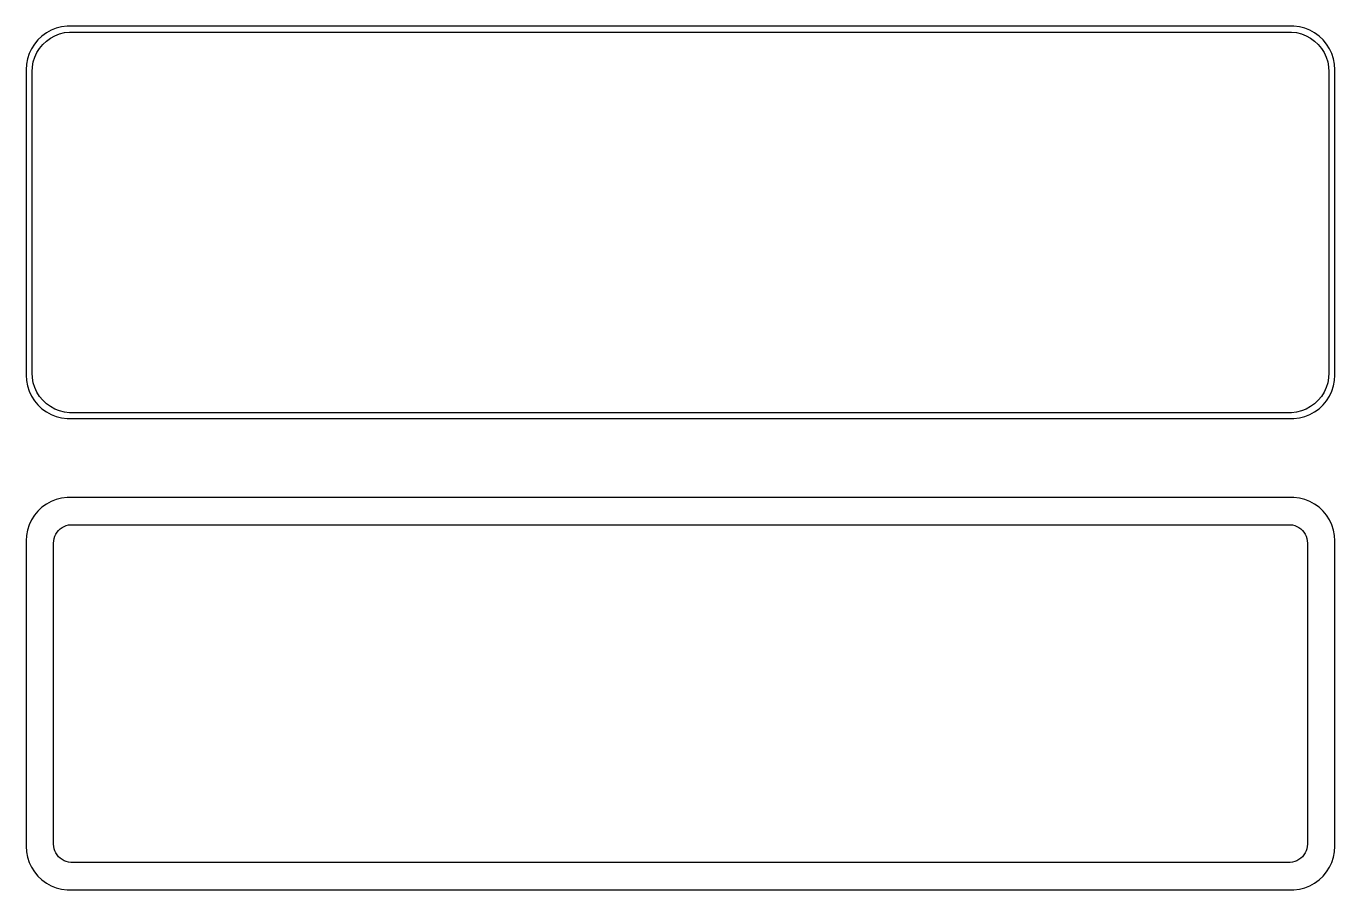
# Model space of a CAD drawing. Header units: metres. Extents: x -75 to 75, y 86 to 184.
import ezdxf

# ---------------------------------------------------------------- set-up
doc = ezdxf.new("R2010")
doc.units = ezdxf.units.M

msp = doc.modelspace()

# ---------------------------------------------------------------- linework, layer by layer
for p, q in [((-73.1871, 183.353), (-73.6448, 182.923)), ((-72.6791, 183.722), (-73.1871, 183.353)), ((-72.1289, 184.024), (-72.6791, 183.722)), ((-72.6684, 182.778), (-72.2032, 183.116)), ((-72.2032, 183.116), (-71.6994, 183.393)), ((-71.5451, 184.255), (-72.1289, 184.024)), ((-71.6994, 183.393), (-71.1648, 183.604)), ((-70.9369, 184.411), (-71.5451, 184.255)), ((-71.1648, 183.604), (-70.6079, 183.747)), ((-70.3139, 184.49), (-70.9369, 184.411)), ((-70.6079, 183.747), (-70.0375, 183.819)), ((70.3139, 184.49), (-70.3139, 184.49)), ((-70.0375, 183.819), (70.0375, 183.819)), ((70.0375, 183.819), (70.6079, 183.747)), ((70.9369, 184.411), (70.3139, 184.49)), ((70.6079, 183.747), (71.1648, 183.604)), ((71.5451, 184.255), (70.9369, 184.411)), ((71.1648, 183.604), (71.6994, 183.393)), ((72.1289, 184.024), (71.5451, 184.255)), ((71.6994, 183.393), (72.2032, 183.116)), ((72.6791, 183.722), (72.1289, 184.024)), ((72.2032, 183.116), (72.6684, 182.778)), ((73.1871, 183.353), (72.6791, 183.722)), ((73.6448, 182.923), (73.1871, 183.353)), ((-74.3815, 181.909), (-74.6489, 181.341)), ((-74.0451, 182.439), (-74.3815, 181.909)), ((-73.6448, 182.923), (-74.0451, 182.439)), ((-73.7621, 181.456), (-73.454, 181.941)), ((-73.454, 181.941), (-73.0875, 182.384)), ((-73.0875, 182.384), (-72.6684, 182.778)), ((72.6684, 182.778), (73.0875, 182.384)), ((73.0875, 182.384), (73.454, 181.941)), ((73.454, 181.941), (73.7621, 181.456)), ((74.0451, 182.439), (73.6448, 182.923)), ((74.3815, 181.909), (74.0451, 182.439)), ((74.6489, 181.341), (74.3815, 181.909)), ((-74.9606, 180.127), (-75, 179.5)), ((-74.8429, 180.743), (-74.9606, 180.127)), ((-74.6489, 181.341), (-74.8429, 180.743)), ((-74.2923, 179.824), (-74.1846, 180.389)), ((-74.1846, 180.389), (-74.0069, 180.935)), ((-74.0069, 180.935), (-73.7621, 181.456)), ((73.7621, 181.456), (74.0069, 180.935)), ((74.0069, 180.935), (74.1846, 180.389)), ((74.1846, 180.389), (74.2923, 179.824)), ((74.8429, 180.743), (74.6489, 181.341)), ((74.9606, 180.127), (74.8429, 180.743)), ((75, 179.5), (74.9606, 180.127)), ((-75, 179.5), (-75, 144.5)), ((-74.3284, 179.25), (-74.2923, 179.824)), ((-74.3284, 144.75), (-74.3284, 179.25)), ((74.2923, 179.824), (74.3284, 179.25)), ((74.3284, 179.25), (74.3284, 144.75)), ((75, 144.5), (75, 179.5)), ((-75, 144.5), (-74.9606, 143.873)), ((-74.2923, 144.176), (-74.3284, 144.75)), ((-74.1846, 143.611), (-74.2923, 144.176)), ((74.2923, 144.176), (74.1846, 143.611)), ((74.3284, 144.75), (74.2923, 144.176)), ((74.9606, 143.873), (75, 144.5)), ((-74.9606, 143.873), (-74.8429, 143.257)), ((-74.8429, 143.257), (-74.6489, 142.659)), ((-74.6489, 142.659), (-74.3815, 142.091)), ((-74.0069, 143.065), (-74.1846, 143.611)), ((-73.7621, 142.544), (-74.0069, 143.065)), ((-73.454, 142.059), (-73.7621, 142.544)), ((73.7621, 142.544), (73.454, 142.059)), ((74.0069, 143.065), (73.7621, 142.544)), ((74.1846, 143.611), (74.0069, 143.065)), ((74.3815, 142.091), (74.6489, 142.659)), ((74.6489, 142.659), (74.8429, 143.257)), ((74.8429, 143.257), (74.9606, 143.873)), ((-74.3815, 142.091), (-74.0451, 141.561)), ((-74.0451, 141.561), (-73.6448, 141.077)), ((-73.6448, 141.077), (-73.1871, 140.647)), ((-73.0875, 141.616), (-73.454, 142.059)), ((-72.6684, 141.222), (-73.0875, 141.616)), ((-72.2032, 140.884), (-72.6684, 141.222)), ((72.6684, 141.222), (72.2032, 140.884)), ((73.0875, 141.616), (72.6684, 141.222)), ((73.454, 142.059), (73.0875, 141.616)), ((73.1871, 140.647), (73.6448, 141.077)), ((73.6448, 141.077), (74.0451, 141.561)), ((74.0451, 141.561), (74.3815, 142.091)), ((-73.1871, 140.647), (-72.6791, 140.278)), ((-72.6791, 140.278), (-72.1289, 139.976)), ((-71.6994, 140.607), (-72.2032, 140.884)), ((-72.1289, 139.976), (-71.5451, 139.745)), ((-71.1648, 140.396), (-71.6994, 140.607)), ((-71.5451, 139.745), (-70.9369, 139.589)), ((-70.6079, 140.253), (-71.1648, 140.396)), ((-70.9369, 139.589), (-70.3139, 139.51)), ((-70.0375, 140.181), (-70.6079, 140.253)), ((-70.3139, 139.51), (70.3139, 139.51)), ((70.0375, 140.181), (-70.0375, 140.181)), ((70.6079, 140.253), (70.0375, 140.181)), ((70.3139, 139.51), (70.9369, 139.589)), ((71.1648, 140.396), (70.6079, 140.253)), ((70.9369, 139.589), (71.5451, 139.745)), ((71.6994, 140.607), (71.1648, 140.396)), ((71.5451, 139.745), (72.1289, 139.976)), ((72.2032, 140.884), (71.6994, 140.607)), ((72.1289, 139.976), (72.6791, 140.278)), ((72.6791, 140.278), (73.1871, 140.647)), ((-73.1871, 129.353), (-73.6448, 128.923)), ((-72.6791, 129.722), (-73.1871, 129.353)), ((-72.1289, 130.024), (-72.6791, 129.722)), ((-71.5451, 130.255), (-72.1289, 130.024)), ((-70.9369, 130.411), (-71.5451, 130.255)), ((-70.3139, 130.49), (-70.9369, 130.411)), ((70.3139, 130.49), (-70.3139, 130.49)), ((70.9369, 130.411), (70.3139, 130.49)), ((71.5451, 130.255), (70.9369, 130.411)), ((72.1289, 130.024), (71.5451, 130.255)), ((72.6791, 129.722), (72.1289, 130.024)), ((73.1871, 129.353), (72.6791, 129.722)), ((73.6448, 128.923), (73.1871, 129.353)), ((-74.3815, 127.909), (-74.6489, 127.341)), ((-74.0451, 128.439), (-74.3815, 127.909)), ((-73.6448, 128.923), (-74.0451, 128.439)), ((74.0451, 128.439), (73.6448, 128.923)), ((74.3815, 127.909), (74.0451, 128.439)), ((74.6489, 127.341), (74.3815, 127.909)), ((-74.9606, 126.127), (-75, 125.5)), ((-74.8429, 126.743), (-74.9606, 126.127)), ((-74.6489, 127.341), (-74.8429, 126.743)), ((-71.7934, 125.775), (-71.7115, 126.027)), ((-71.7115, 126.027), (-71.5987, 126.266)), ((-71.5987, 126.266), (-71.4567, 126.49)), ((-71.4567, 126.49), (-71.2879, 126.694)), ((-71.2879, 126.694), (-71.0947, 126.875)), ((-71.0947, 126.875), (-70.8804, 127.031)), ((-70.8804, 127.031), (-70.6482, 127.159)), ((-70.6482, 127.159), (-70.4019, 127.256)), ((-70.4019, 127.256), (-70.1453, 127.322)), ((-70.1453, 127.322), (-69.8825, 127.355)), ((-69.8825, 127.355), (69.8825, 127.355)), ((69.8825, 127.355), (70.1453, 127.322)), ((70.1453, 127.322), (70.4019, 127.256)), ((70.4019, 127.256), (70.6482, 127.159)), ((70.6482, 127.159), (70.8804, 127.031)), ((70.8804, 127.031), (71.0947, 126.875)), ((71.0947, 126.875), (71.2879, 126.694)), ((71.2879, 126.694), (71.4567, 126.49)), ((71.4567, 126.49), (71.5987, 126.266)), ((71.5987, 126.266), (71.7115, 126.027)), ((71.7115, 126.027), (71.7934, 125.775)), ((74.8429, 126.743), (74.6489, 127.341)), ((74.9606, 126.127), (74.8429, 126.743)), ((75, 125.5), (74.9606, 126.127)), ((-75, 125.5), (-75, 90.5)), ((-71.8596, 125.25), (-71.843, 125.514)), ((-71.8596, 90.75), (-71.8596, 125.25)), ((-71.843, 125.514), (-71.7934, 125.775)), ((71.7934, 125.775), (71.843, 125.514)), ((71.843, 125.514), (71.8596, 125.25)), ((71.8596, 125.25), (71.8596, 90.75)), ((75, 90.5), (75, 125.5)), ((-75, 90.5), (-74.9606, 89.8733)), ((-71.843, 90.4856), (-71.8596, 90.75)), ((-71.7934, 90.2254), (-71.843, 90.4856)), ((-71.7115, 89.9734), (-71.7934, 90.2254)), ((71.7934, 90.2254), (71.7115, 89.9734)), ((71.843, 90.4856), (71.7934, 90.2254)), ((71.8596, 90.75), (71.843, 90.4856)), ((74.9606, 89.8733), (75, 90.5)), ((-74.9606, 89.8733), (-74.8429, 89.2566)), ((-74.8429, 89.2566), (-74.6489, 88.6594)), ((-74.6489, 88.6594), (-74.3815, 88.0912)), ((-71.5987, 89.7337), (-71.7115, 89.9734)), ((-71.4567, 89.51), (-71.5987, 89.7337)), ((-71.2879, 89.3059), (-71.4567, 89.51)), ((-71.0947, 89.1245), (-71.2879, 89.3059)), ((-70.8804, 88.9688), (-71.0947, 89.1245)), ((-70.6482, 88.8412), (-70.8804, 88.9688)), ((-70.4019, 88.7436), (-70.6482, 88.8412)), ((-70.1453, 88.6777), (-70.4019, 88.7436)), ((-69.8825, 88.6445), (-70.1453, 88.6777)), ((69.8825, 88.6445), (-69.8825, 88.6445)), ((70.1453, 88.6777), (69.8825, 88.6445)), ((70.4019, 88.7436), (70.1453, 88.6777)), ((70.6482, 88.8412), (70.4019, 88.7436)), ((70.8804, 88.9688), (70.6482, 88.8412)), ((71.0947, 89.1245), (70.8804, 88.9688)), ((71.2879, 89.3059), (71.0947, 89.1245)), ((71.4567, 89.51), (71.2879, 89.3059)), ((71.5987, 89.7337), (71.4567, 89.51)), ((71.7115, 89.9734), (71.5987, 89.7337)), ((74.3815, 88.0912), (74.6489, 88.6594)), ((74.6489, 88.6594), (74.8429, 89.2566)), ((74.8429, 89.2566), (74.9606, 89.8733)), ((-74.3815, 88.0912), (-74.0451, 87.5611)), ((-74.0451, 87.5611), (-73.6448, 87.0773)), ((-73.6448, 87.0773), (-73.1871, 86.6474)), ((73.1871, 86.6474), (73.6448, 87.0773)), ((73.6448, 87.0773), (74.0451, 87.5611)), ((74.0451, 87.5611), (74.3815, 88.0912)), ((-73.1871, 86.6474), (-72.6791, 86.2784)), ((-72.6791, 86.2784), (-72.1289, 85.9759)), ((-72.1289, 85.9759), (-71.5451, 85.7447)), ((-71.5451, 85.7447), (-70.9369, 85.5886)), ((-70.9369, 85.5886), (-70.3139, 85.5099)), ((-70.3139, 85.5099), (70.3139, 85.5099)), ((70.3139, 85.5099), (70.9369, 85.5886)), ((70.9369, 85.5886), (71.5451, 85.7447)), ((71.5451, 85.7447), (72.1289, 85.9759)), ((72.1289, 85.9759), (72.6791, 86.2784)), ((72.6791, 86.2784), (73.1871, 86.6474))]:
    msp.add_line(p, q)

doc.saveas('drawing.dxf')
